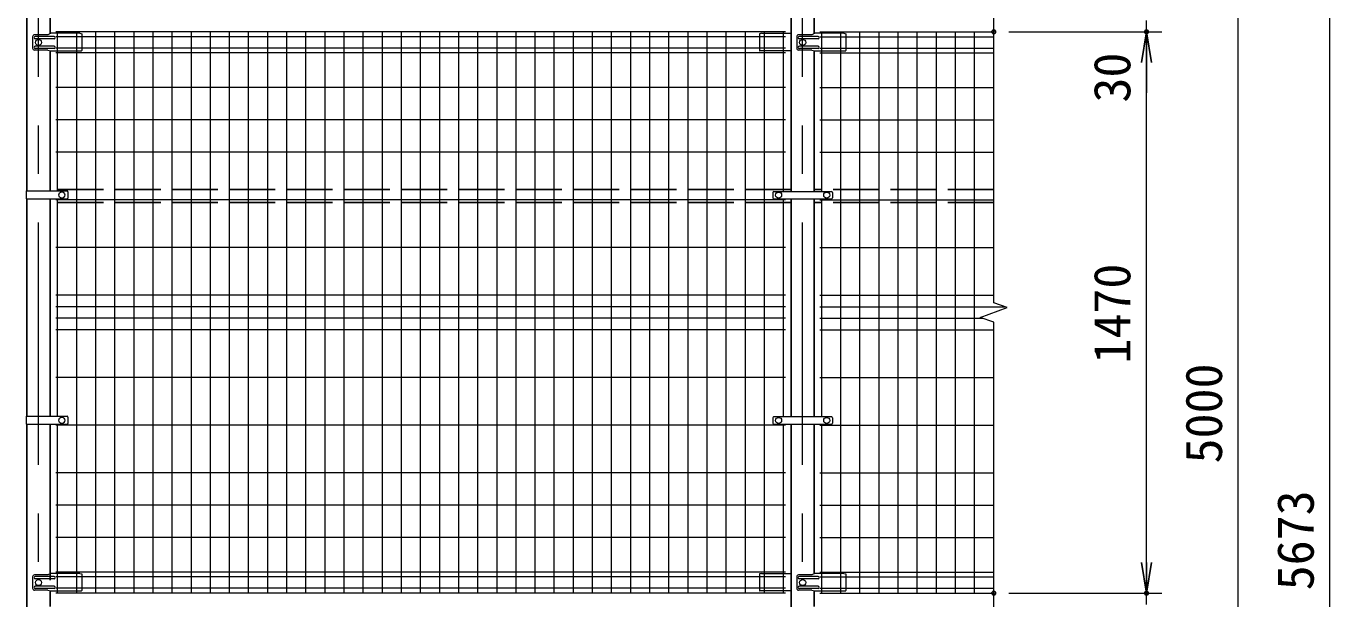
# Model space of a CAD drawing. Units: millimetres, scale not verified. Extents: x -8400 to 8400, y -5940 to 5940.
# Drawn here: x -6313 to -2900, y -402 to 1098 of the extents above; entities that cross this region are included whole.
import ezdxf
from ezdxf.enums import TextEntityAlignment as Align

# ---------------------------------------------------------------- set-up
doc = ezdxf.new("R2010")
doc.units = ezdxf.units.MM
doc.header["$LTSCALE"] = 20
doc.header["$PDMODE"] = 32
doc.header["$PDSIZE"] = 10
doc.linetypes.add('DASHED', pattern=[7.5, 6, -1.5])
doc.linetypes.add('USER1', pattern=[50.8, 31.75, -6.35, 6.35, -6.35])
for name, color, linetype, lineweight in [('0-1_D-BMK', 2, 'USER1', 13), ('0-2_D-STR1', 1, 'Continuous', 25), ('0-3_D-STR3', 3, 'Continuous', 13), ('0-4_D-STR-DIM', 7, 'Continuous', 13), ('0-D_D-STR2', 7, 'Continuous', 13)]:
    doc.layers.add(name, color=color, linetype=linetype, lineweight=lineweight)
doc.layers.add('0-5_0', color=7, linetype='Continuous')
doc.layers.add('0-6_Defpoints', color=7, linetype='Continuous')
doc.styles.add('ＭＳ ゴシック', font='')
doc.styles.get('ＭＳ ゴシック').set_extended_font_data('MS Gothic')

# ---------------------------------------------------------------- blocks, each defined once
blk = doc.blocks.new('_Open')
at = {"layer": '0-5_0'}
blk.add_line((-20, 3.333), (0, 0), dxfattribs=at)
blk.add_lwpolyline([(-20, -3.333), (0, 0), (-20, 0)], dxfattribs=at)

msp = doc.modelspace()

# ---------------------------------------------------------------- linework, layer by layer
at = {"layer": '0-1_D-BMK'}
for p, q in [((-6280.38, -3099), (-6280.38, 2598)), ((-4280.38, -3099), (-4280.38, 2598))]:
    msp.add_line(p, q, dxfattribs=at)
at = {"layer": '0-2_D-STR1'}
for p, q in [((-6310.63, 1555.25), (-6310.63, 666.25)), ((-4310.63, 1555.25), (-4310.63, 665.25)), ((-6250.13, 1078.08), (-6250.13, 1119.62)), ((-4250.13, 1078.08), (-4250.13, 1119.62)), ((-6250.13, 666.25), (-6250.13, 1033.62)), ((-4250.13, 665.25), (-4250.13, 1033.62)), ((-6310.63, 645.25), (-6310.63, 76.25)), ((-6250.13, 76.25), (-6250.13, 645.25)), ((-4310.63, 645.25), (-4310.63, 75.25)), ((-4250.13, 75.25), (-4250.13, 645.25)), ((-6310.63, 55.25), (-6310.63, -958.75)), ((-6250.13, -352.75), (-6250.13, 55.25)), ((-4310.63, 55.25), (-4310.63, -959.75)), ((-4250.13, -335.92), (-4250.13, 55.25)), ((-6250.13, -421.92), (-6250.13, -380.38)), ((-4250.13, -421.92), (-4250.13, -380.38))]:
    msp.add_line(p, q, dxfattribs=at)
at = {"layer": '0-2_D-STR1', "linetype": 'DASHED'}
for p, q in [((-4310.63, 670), (-6250.13, 670)), ((-3780.38, 670), (-4250.13, 670)), ((-4310.63, 636), (-6250.13, 636)), ((-3780.38, 636), (-4250.13, 636))]:
    msp.add_line(p, q, dxfattribs=at)
at = {"layer": '0-3_D-STR3'}
for p, q in [((-6295.86, 1070), (-6295.86, 1040)), ((-6256.4, 1075), (-6290.86, 1075)), ((-6239.79, 1071), (-6288.79, 1071)), ((-6239.79, 1071), (-6288.79, 1071)), ((-6239.79, 1065), (-6288.79, 1065)), ((-6239.79, 1065), (-6288.79, 1065)), ((-6248.25, 1079), (-6256.4, 1075)), ((-6248.25, 1079), (-6256.4, 1075)), ((-6172.38, 1079), (-6248.25, 1079)), ((-6172.38, 1079), (-6167.38, 1078)), ((-6167.38, 1078), (-6167.38, 1034.19)), ((-4388.38, 1079), (-4393.38, 1078)), ((-4393.38, 1078), (-4393.38, 1034.19)), ((-4388.38, 1079), (-4312.5, 1079)), ((-4312.5, 1079), (-4310.63, 1078.08)), ((-4295.86, 1070), (-4295.86, 1040)), ((-4256.4, 1075), (-4290.86, 1075)), ((-4239.79, 1071), (-4288.79, 1071)), ((-4239.79, 1065), (-4288.79, 1065)), ((-4248.25, 1079), (-4256.4, 1075)), ((-4248.25, 1079), (-4256.4, 1075)), ((-4172.38, 1079), (-4248.25, 1079)), ((-4172.38, 1079), (-4167.38, 1078)), ((-4167.38, 1078), (-4167.38, 1034.19)), ((-6256.4, 1035), (-6290.86, 1035)), ((-6239.79, 1045), (-6288.79, 1045)), ((-6239.79, 1045), (-6288.79, 1045)), ((-6239.79, 1039), (-6288.79, 1039)), ((-6239.79, 1039), (-6288.79, 1039)), ((-6256.4, 1035), (-6248.17, 1033.19)), ((-6256.4, 1035), (-6248.17, 1033.19)), ((-6256.4, 1035), (-6248.17, 1033.19)), ((-6248.17, 1033.19), (-6168.38, 1033.19)), ((-4312.59, 1033.19), (-4392.38, 1033.19)), ((-4310.63, 1033.6), (-4312.59, 1033.19)), ((-4256.4, 1035), (-4290.86, 1035)), ((-4239.79, 1045), (-4288.79, 1045)), ((-4239.79, 1039), (-4288.79, 1039)), ((-4256.4, 1035), (-4248.17, 1033.19)), ((-4256.4, 1035), (-4248.17, 1033.19)), ((-4256.4, 1035), (-4248.17, 1033.19)), ((-4248.17, 1033.19), (-4168.38, 1033.19)), ((-6312.93, 666.25), (-6205.38, 666.25)), ((-6312.93, 666.25), (-6312.93, 645.25)), ((-6203.38, 664.25), (-6203.38, 647.25)), ((-4358.88, 662.25), (-4358.88, 648.25)), ((-4355.88, 665.25), (-4204.88, 665.25)), ((-4201.88, 662.25), (-4201.88, 648.25)), ((-6312.93, 645.25), (-6205.38, 645.25)), ((-4355.88, 645.25), (-4204.88, 645.25)), ((-6312.93, 76.25), (-6205.38, 76.25)), ((-6312.93, 76.25), (-6312.93, 55.25)), ((-6203.38, 74.25), (-6203.38, 57.25)), ((-4358.88, 72.25), (-4358.88, 58.25)), ((-4355.88, 75.25), (-4204.88, 75.25)), ((-4201.88, 72.25), (-4201.88, 58.25)), ((-6312.93, 55.25), (-6205.38, 55.25)), ((-4355.88, 55.25), (-4204.88, 55.25)), ((-6256.4, -339), (-6290.86, -339)), ((-6248.25, -335), (-6256.4, -339)), ((-6248.25, -335), (-6256.4, -339)), ((-6172.38, -335), (-6248.25, -335)), ((-6172.38, -335), (-6167.38, -336)), ((-6167.38, -336), (-6167.38, -379.81)), ((-4388.38, -335), (-4393.38, -336)), ((-4393.38, -336), (-4393.38, -379.81)), ((-4388.38, -335), (-4312.5, -335)), ((-4312.5, -335), (-4310.63, -335.92)), ((-4256.4, -339), (-4290.86, -339)), ((-4248.25, -335), (-4256.4, -339)), ((-4248.25, -335), (-4256.4, -339)), ((-4172.38, -335), (-4248.25, -335)), ((-4172.38, -335), (-4167.38, -336)), ((-4167.38, -336), (-4167.38, -379.81)), ((-6295.86, -344), (-6295.86, -374)), ((-6239.79, -343), (-6288.79, -343)), ((-6239.79, -343), (-6288.79, -343)), ((-6239.79, -349), (-6288.79, -349)), ((-6239.79, -349), (-6288.79, -349)), ((-6239.79, -369), (-6288.79, -369)), ((-6239.79, -369), (-6288.79, -369)), ((-6239.79, -375), (-6288.79, -375)), ((-6239.79, -375), (-6288.79, -375)), ((-4295.86, -344), (-4295.86, -374)), ((-4239.79, -343), (-4288.79, -343)), ((-4239.79, -349), (-4288.79, -349)), ((-4239.79, -369), (-4288.79, -369)), ((-4239.79, -375), (-4288.79, -375)), ((-6256.4, -379), (-6290.86, -379)), ((-6256.4, -379), (-6248.17, -380.81)), ((-6256.4, -379), (-6248.17, -380.81)), ((-6256.4, -379), (-6248.17, -380.81)), ((-6248.17, -380.81), (-6168.38, -380.81)), ((-4312.59, -380.81), (-4392.38, -380.81)), ((-4310.63, -380.4), (-4312.59, -380.81)), ((-4256.4, -379), (-4290.86, -379)), ((-4256.4, -379), (-4248.17, -380.81)), ((-4256.4, -379), (-4248.17, -380.81)), ((-4256.4, -379), (-4248.17, -380.81)), ((-4248.17, -380.81), (-4168.38, -380.81))]:
    msp.add_line(p, q, dxfattribs=at)
for centre in [(-6280.38, 1055), (-4280.38, 1055), (-4280.38, 1055), (-6219.38, 655.75), (-4343.38, 655.25), (-4217.38, 655.25), (-6219.38, 65.75), (-4343.38, 65.25), (-4217.38, 65.25), (-6280.38, -359), (-4280.38, -359)]:
    msp.add_circle(centre, 8, dxfattribs=at)
for centre, radius, start, end in [((-6290.86, 1070), 5, 90, 180), ((-6288.79, 1068), 3, 90, 270), ((-6239.79, 1068), 3, 270, 90), ((-4290.86, 1070), 5, 90, 180), ((-4288.79, 1068), 3, 90, 270), ((-4239.79, 1068), 3, 270, 90), ((-6290.86, 1040), 5, 180, 270), ((-6288.79, 1042), 3, 90, 270), ((-6239.79, 1042), 3, 270, 90), ((-6168.38, 1034.19), 1, 270, 0), ((-4392.38, 1034.19), 1, 180, 270), ((-4290.86, 1040), 5, 180, 270), ((-4288.79, 1042), 3, 90, 270), ((-4239.79, 1042), 3, 270, 90), ((-4168.38, 1034.19), 1, 270, 0), ((-6205.38, 664.25), 2, 0, 90), ((-4355.88, 662.25), 3, 90, 180), ((-4204.88, 662.25), 3, 0, 90), ((-6205.38, 647.25), 2, 270, 0), ((-4355.88, 648.25), 3, 180, 270), ((-4204.88, 648.25), 3, 270, 0), ((-6205.38, 74.25), 2, 0, 90), ((-4355.88, 72.25), 3, 90, 180), ((-4204.88, 72.25), 3, 0, 90), ((-6205.38, 57.25), 2, 270, 0), ((-4355.88, 58.25), 3, 180, 270), ((-4204.88, 58.25), 3, 270, 0), ((-6290.86, -344), 5, 90, 180), ((-4290.86, -344), 5, 90, 180), ((-6290.86, -374), 5, 180, 270), ((-6288.79, -346), 3, 90, 270), ((-6288.79, -372), 3, 90, 270), ((-6239.79, -346), 3, 270, 90), ((-6239.79, -372), 3, 270, 90), ((-4290.86, -374), 5, 180, 270), ((-4288.79, -346), 3, 90, 270), ((-4288.79, -372), 3, 90, 270), ((-4239.79, -346), 3, 270, 90), ((-4239.79, -372), 3, 270, 90), ((-6168.38, -379.81), 1, 270, 0), ((-4392.38, -379.81), 1, 180, 270), ((-4168.38, -379.81), 1, 270, 0)]:
    msp.add_arc(centre, radius, start, end, dxfattribs=at)
at = {"layer": '0-4_D-STR-DIM'}
for p, q in [((-3140.38, -2337), (-3140.38, 2503)), ((-2900.38, -3007), (-2900.38, 2506)), ((-3780.38, 990), (-3780.38, 1822.35)), ((-3780.38, 373.66), (-3780.38, 1146)), ((-3380.38, 1083), (-3380.38, 1113)), ((-3740.38, 1083), (-3340.38, 1083)), ((-3740.38, 1083), (-3340.38, 1083)), ((-3380.38, -307), (-3380.38, 1003)), ((-3380.38, 1003), (-3380.38, 923)), ((-3815.62, 335.18), (-3745.14, 360.83)), ((-3745.14, 360.83), (-3780.38, 373.66)), ((-3780.38, 322.35), (-3815.62, 335.18)), ((-3780.38, -510), (-3780.38, 322.35)), ((-3380.38, -307), (-3380.38, -227)), ((-3780.38, -1376.34), (-3780.38, -354)), ((-3740.38, -387), (-3340.38, -387)), ((-3740.38, -387), (-3340.38, -387)), ((-3380.38, -417), (-3380.38, -387))]:
    msp.add_line(p, q, dxfattribs=at)
at = {"layer": '0-6_Defpoints'}
for p in [(-3780.38, 1083), (-3780.38, 1083), (-3380.38, 1083), (-3780.38, -387), (-3780.38, -387), (-3380.38, -387)]:
    msp.add_point(p, dxfattribs=at)
at = {"layer": '0-D_D-STR2'}
for p, q in [((-4325.38, 1083), (-6235.38, 1083)), ((-4325.38, 1069.9), (-6235.38, 1069.9)), ((-6230.38, 666.25), (-6230.38, 1083)), ((-6180.38, -387), (-6180.38, 1083)), ((-6130.38, -387), (-6130.38, 1083)), ((-6080.38, -387), (-6080.38, 1083)), ((-6030.38, -387), (-6030.38, 1083)), ((-5980.38, -387), (-5980.38, 1083)), ((-5930.38, -387), (-5930.38, 1083)), ((-5880.38, -387), (-5880.38, 1083)), ((-5830.38, -387), (-5830.38, 1083)), ((-5780.38, -387), (-5780.38, 1083)), ((-5730.38, -387), (-5730.38, 1083)), ((-5680.38, -387), (-5680.38, 1083)), ((-5630.38, -387), (-5630.38, 1083)), ((-5580.38, -387), (-5580.38, 1083)), ((-5530.38, -387), (-5530.38, 1083)), ((-5480.38, -387), (-5480.38, 1083)), ((-5430.38, -387), (-5430.38, 1083)), ((-5380.38, -387), (-5380.38, 1083)), ((-5330.38, -387), (-5330.38, 1083)), ((-5280.38, -387), (-5280.38, 1083)), ((-5230.38, -387), (-5230.38, 1083)), ((-5180.38, -387), (-5180.38, 1083)), ((-5130.38, -387), (-5130.38, 1083)), ((-5080.38, -387), (-5080.38, 1083)), ((-5030.38, -387), (-5030.38, 1083)), ((-4980.38, -387), (-4980.38, 1083)), ((-4930.38, -387), (-4930.38, 1083)), ((-4880.38, -387), (-4880.38, 1083)), ((-4830.38, -387), (-4830.38, 1083)), ((-4780.38, -387), (-4780.38, 1083)), ((-4730.38, -387), (-4730.38, 1083)), ((-4680.38, -387), (-4680.38, 1083)), ((-4630.38, -387), (-4630.38, 1083)), ((-4580.38, -387), (-4580.38, 1083)), ((-4530.38, -387), (-4530.38, 1083)), ((-4480.38, -387), (-4480.38, 1083)), ((-4430.38, -387), (-4430.38, 1083)), ((-4380.38, -387), (-4380.38, 1083)), ((-4330.38, 665.25), (-4330.38, 1083)), ((-4235.38, 1083), (-3780.38, 1083)), ((-4235.38, 1069.9), (-3780.38, 1069.9)), ((-4230.38, 665.25), (-4230.38, 1083)), ((-4180.38, -387), (-4180.38, 1083)), ((-4130.38, -387), (-4130.38, 1083)), ((-4080.38, -387), (-4080.38, 1083)), ((-4030.38, -387), (-4030.38, 1083)), ((-3980.38, -387), (-3980.38, 1083)), ((-3930.38, -387), (-3930.38, 1083)), ((-3880.38, -387), (-3880.38, 1083)), ((-3830.38, -387), (-3830.38, 1083)), ((-4325.38, 1040.1), (-6235.38, 1040.1)), ((-4325.38, 1028.25), (-6235.38, 1028.25)), ((-4235.38, 1040.1), (-3780.38, 1040.1)), ((-4235.38, 1028.25), (-3780.38, 1028.25)), ((-4325.38, 937), (-6235.38, 937)), ((-4235.38, 937), (-3780.38, 937)), ((-4325.38, 852.5), (-6235.38, 852.5)), ((-4235.38, 852.5), (-3780.38, 852.5)), ((-4325.38, 768), (-6235.38, 768)), ((-4235.38, 768), (-3780.38, 768)), ((-4325.38, 643), (-6235.38, 643)), ((-6230.38, 76.25), (-6230.38, 645.25)), ((-4330.38, 75.25), (-4330.38, 645.25)), ((-4235.38, 643), (-3780.38, 643)), ((-4230.38, 75.25), (-4230.38, 645.25)), ((-4325.38, 518), (-6235.38, 518)), ((-4235.38, 518), (-3780.38, 518)), ((-4325.38, 393), (-6235.38, 393)), ((-4235.38, 393), (-3780.38, 393)), ((-4325.38, 363), (-6235.38, 363)), ((-4235.38, 363), (-3751.11, 363)), ((-4325.38, 333), (-6235.38, 333)), ((-4235.38, 333), (-3809.64, 333)), ((-4325.38, 303), (-6235.38, 303)), ((-4235.38, 303), (-3780.38, 303)), ((-4325.38, 178), (-6235.38, 178)), ((-4235.38, 178), (-3780.38, 178)), ((-4325.38, 53), (-6235.38, 53)), ((-6230.38, -387), (-6230.38, 55.25)), ((-4330.38, -387), (-4330.38, 55.25)), ((-4235.38, 53), (-3780.38, 53)), ((-4230.38, -387), (-4230.38, 55.25)), ((-4325.38, -72), (-6235.38, -72)), ((-4235.38, -72), (-3780.38, -72)), ((-4325.38, -156.5), (-6235.38, -156.5)), ((-4235.38, -156.5), (-3780.38, -156.5)), ((-4325.38, -241), (-6235.38, -241)), ((-4235.38, -241), (-3780.38, -241)), ((-4325.38, -332.24), (-6235.38, -332.24)), ((-4235.38, -332.24), (-3780.38, -332.24)), ((-4235.38, -332.24), (-3780.38, -332.24)), ((-4325.38, -344.1), (-6235.38, -344.1)), ((-4325.38, -344.1), (-6235.38, -344.1)), ((-4325.38, -373.9), (-6235.38, -373.9)), ((-4325.38, -373.9), (-6235.38, -373.9)), ((-4235.38, -344.1), (-3780.38, -344.1)), ((-4235.38, -344.1), (-3780.38, -344.1)), ((-4235.38, -373.9), (-3780.38, -373.9)), ((-4235.38, -373.9), (-3780.38, -373.9)), ((-4325.38, -387), (-6235.38, -387)), ((-4325.38, -387), (-6235.38, -387)), ((-4235.38, -387), (-3780.38, -387)), ((-4235.38, -387), (-3780.38, -387))]:
    msp.add_line(p, q, dxfattribs=at)

# ---------------------------------------------------------------- block references
at = {"layer": '0-4_D-STR-DIM', "xscale": 4, "yscale": 4}
for p, rotation in [((-3380.38, 1083), 90), ((-3380.38, 1083), 90), ((-3380.38, -387), 270), ((-3380.38, -387), 270)]:
    msp.add_blockref('_Open', p, dxfattribs=dict(at, rotation=rotation))

# ---------------------------------------------------------------- texts
at = {"layer": '0-4_D-STR-DIM', "style": 'ＭＳ ゴシック'}
for s, p in [('30', (-3393.87, 897.75)), ('1470', (-3393.87, 214.2)), ('5000', (-3153.87, -47.25)), ('5673', (-2913.87, -379.45))]:
    msp.add_text(s, height=96.19, rotation=90, dxfattribs=at).set_placement(p, align=Align.BOTTOM_LEFT)

doc.saveas('drawing.dxf')
